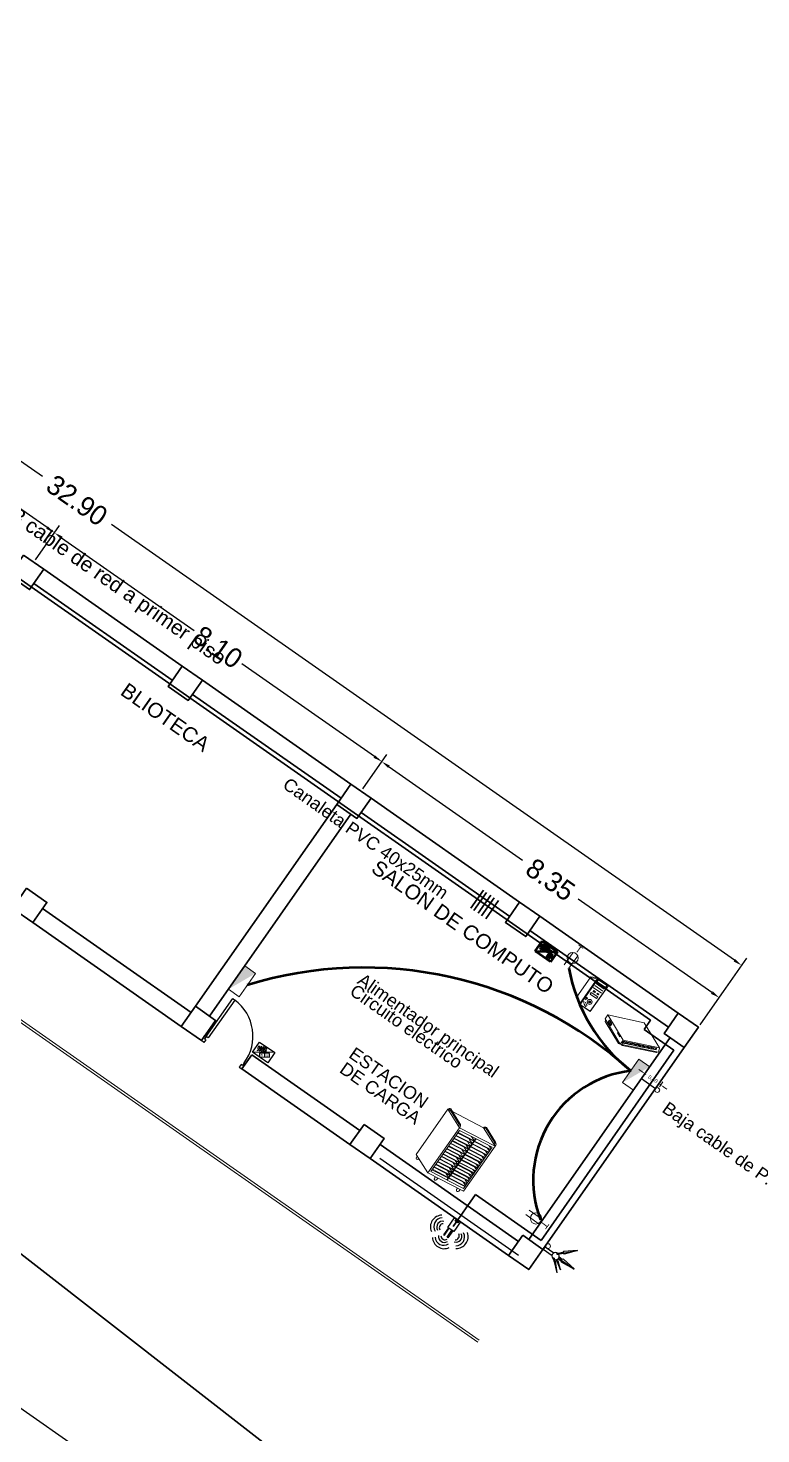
# Model space of a CAD drawing. Header units: metres. Extents: x 643921 to 644430, y 8487964 to 8488110.
# Drawn here: x 644232.13 to 644246.99, y 8488081.47 to 8488109.99 of the extents above; entities that cross this region are included whole.
import ezdxf
from ezdxf.enums import TextEntityAlignment as Align

# ---------------------------------------------------------------- set-up
doc = ezdxf.new("R2010")
doc.units = ezdxf.units.M
doc.header["$MEASUREMENT"] = 0
for name, color, linetype in [('ACHURADOS', 8, 'Continuous'), ('DETALLE', 3, 'Continuous'), ('LETRAS', 1, 'Continuous'), ('Planta', 251, 'Continuous'), ('sensor movimiento', 6, 'Continuous'), ('VANOS', 2, 'Continuous')]:
    doc.layers.add(name, color=color, linetype=linetype)
for name, color, linetype, lineweight in [('Anotaciones - Textos_Pluma_Nº__86', 7, 'Continuous', 20), ('CABLE UTP CAT 6', 140, 'COMPU_LINE', 35), ('central de alarma', 4, 'Continuous', 53), ('CIRCUITO DE ALIMENTACION', 30, 'Continuous', 50), ('CIRCUITO ELECTRICO DE SERVIDOR AP', 1, 'Continuous', 50), ('CIRCUITO ELECTRICO EST DE CARGA', 6, 'Continuous', 50), ('CIRCUITO ELECTRICOS', 7, 'Continuous', 15), ('COLUMNAS', 252, 'Continuous', 30), ('ESTACION DE CARGA', 66, 'Continuous', 9), ('MUEBLES - PETER', 252, 'Continuous', 5), ('MUROS', 252, 'Continuous', 15), ('PUERTAS', 252, 'Continuous', 5), ('PUESTA A TIERRA', 3, 'Continuous', 25), ('SERVIDOR', 5, 'Continuous', 13), ('switchs', 44, 'Continuous', 13), ('TEXTOS-SUBTITULO', 26, 'Continuous', 30), ('tomacorriente', 1, 'Continuous', 20)]:
    doc.layers.add(name, color=color, linetype=linetype, lineweight=lineweight)
doc.styles.add('COTAS', font='arial.ttf', dxfattribs={"height": 0.075})
doc.styles.add('style1', font='arial.ttf')
doc.styles.add('style4', font='arial.ttf')
doc.linetypes.add('COMPU_LINE', pattern='A,0.5,-0.1,["R",Standard,S=0.1,R=0,X=-0.05,Y=-0.05],-0.1', length=0.7)
doc.dimstyles.new('julio_75', dxfattribs={"dimscale": 0.75, "dimtxt": 0.075, "dimasz": 0.1, "dimexe": 0.1, "dimexo": 0.1, "dimgap": 0.1, "dimtad": 0, "dimtih": 1, "dimtoh": 1, "dimzin": 1, "dimtxsty": 'COTAS', "dimcen": 0.1, "dimclrd": 256, "dimclre": 256, "dimclrt": 256, "dimaunit": 1, "dimadec": 3, "dimazin": 0, "dimtfac": 1, "dimtix": 1, "dimtmove": 0, "dimatfit": 3, "dimfxl": 0.1, "dimfxlon": 1, "dimlwd": -1, "dimlwe": -1, "dimarcsym": 0})
doc.dimstyles.new('UTILIZAR', dxfattribs={"dimtxt": 0.18, "dimasz": 0.18, "dimexe": 0.18, "dimexo": 0.0625, "dimgap": 0.09, "dimtad": 0, "dimtih": 1, "dimtoh": 1, "dimdec": 4, "dimzin": 0, "dimdsep": 46, "dimtxsty": 'Standard', "dimcen": 0.09, "dimadec": 0, "dimazin": 0, "dimtfac": 1, "dimtdec": 4, "dimtofl": 0, "dimtmove": 0, "dimatfit": 3, "dimfxl": 1, "dimtolj": 1, "dimtzin": 0, "dimarcsym": 0})

# ---------------------------------------------------------------- blocks, each defined once
blk = doc.blocks.new('PUERTA8')
at = {"layer": 'VANOS', "ltscale": 0.5}
for points in [[(0.025, 0.05), (0.025, 0.8), (0.065, 0.8), (0.065, 0.05)], [(0, -0.05), (0, 0.05), (0.025, 0.05), (0.025, 0), (0.05, 0), (0.05, -0.05)], [(0.8, -0.05), (0.8, 0.05), (0.775, 0.05), (0.775, 0), (0.75, 0), (0.75, -0.05)]]:
    blk.add_lwpolyline(points, close=True, dxfattribs=at)
at = {"layer": 'VANOS', "color": 8, "ltscale": 0.5}
blk.add_arc((0.045, 0.07), 0.73, 358.4306, 88.4306, dxfattribs=at)
blk = doc.blocks.new('P-1')
at = {"layer": 'ACHURADOS'}
blk.add_blockref('PUERTA8', (0, 0.05), dxfattribs=at)
blk = doc.blocks.new('TOMACORRIENTE DOBLE')
at = {"layer": 'tomacorriente'}
for p, q in [((697806.69, 8439550.781), (697806.391, 8439550.86)), ((697806.719, 8439550.89), (697806.419, 8439550.969))]:
    blk.add_line(p, q, dxfattribs=at)
blk.add_circle((697806.61, 8439550.86), 0.113, dxfattribs=at)
blk = doc.blocks.new('SERVIDOR')
at = {"layer": 'SERVIDOR', "color": 152}
for p, q in [((714286.289, 8427256.279), (714286.139, 8427256.202)), ((714286.289, 8427256.25), (714286.139, 8427256.177)), ((714286.139, 8427256.202), (714286.139, 8427255.588)), ((714286.333, 8427256.141), (714286.574, 8427256.141)), ((714286.574, 8427256.084), (714286.333, 8427256.084)), ((714286.333, 8427256.021), (714286.574, 8427256.021)), ((714286.289, 8427255.527), (714286.139, 8427255.608)), ((714286.289, 8427255.508), (714286.139, 8427255.588))]:
    blk.add_line(p, q, dxfattribs=at)
for points in [[(714286.289, 8427256.279), (714286.606, 8427256.279), (714286.606, 8427255.508), (714286.289, 8427255.508)], [(714286.599, 8427256.262), (714286.312, 8427256.262), (714286.312, 8427255.511), (714286.599, 8427255.511)], [(714286.333, 8427256.247), (714286.574, 8427256.247), (714286.574, 8427256.187), (714286.333, 8427256.187)], [(714286.387, 8427255.968), (714286.436, 8427255.968), (714286.436, 8427255.946), (714286.387, 8427255.946)], [(714286.387, 8427255.961), (714286.436, 8427255.961), (714286.436, 8427255.946), (714286.387, 8427255.946)], [(714286.488, 8427255.968), (714286.537, 8427255.968), (714286.537, 8427255.946), (714286.488, 8427255.946)], [(714286.488, 8427255.961), (714286.537, 8427255.961), (714286.537, 8427255.946), (714286.488, 8427255.946)], [(714286.551, 8427256.183), (714286.574, 8427256.183), (714286.574, 8427256.173), (714286.551, 8427256.173)], [(714286.344, 8427255.695), (714286.358, 8427255.695), (714286.358, 8427255.681), (714286.344, 8427255.681)], [(714286.362, 8427255.901), (714286.551, 8427255.901), (714286.551, 8427255.852), (714286.362, 8427255.852)], [(714286.46, 8427255.705), (714286.464, 8427255.705), (714286.464, 8427255.689), (714286.46, 8427255.689)]]:
    blk.add_lwpolyline(points, close=True, dxfattribs=at)
for centre, radius in [((714286.339, 8427256.164), 0.00589), ((714286.353, 8427256.164), 0.00589), ((714286.368, 8427256.164), 0.00589), ((714286.35, 8427255.723), 0.0169), ((714286.462, 8427255.689), 0.0603), ((714286.462, 8427255.689), 0.0275)]:
    blk.add_circle(centre, radius, dxfattribs=at)
for centre, radius, start, end in [((714286.462, 8427255.689), 0.142, 207.063, 269.7869), ((714286.463, 8427255.689), 0.1, 217.3226, 269.0957), ((714286.462, 8427255.689), 0.0101, 126.6773, 53.3227)]:
    blk.add_arc(centre, radius, start, end, dxfattribs=at)
blk = doc.blocks.new('ESTACION DE CARGA')
at = {"layer": 'ESTACION DE CARGA', "color": 43}
for p, q in [((714284.756, 8427256.356), (714284.756, 8427255.528)), ((714285.081, 8427256.157), (714285.348, 8427256.193)), ((714285.081, 8427256.148), (714285.348, 8427256.184)), ((714285.348, 8427256.145), (714285.275, 8427256.174)), ((714285.348, 8427256.196), (714285.281, 8427256.223)), ((714285.348, 8427256.232), (714285.348, 8427256.193)), ((714285.348, 8427256.184), (714285.348, 8427256.142)), ((714285.357, 8427256.234), (714285.357, 8427256.195)), ((714285.357, 8427256.195), (714285.628, 8427256.232)), ((714285.357, 8427256.186), (714285.628, 8427256.223)), ((714285.357, 8427256.186), (714285.357, 8427256.143)), ((714285.357, 8427256.143), (714285.628, 8427256.181)), ((714285.357, 8427256.137), (714285.628, 8427256.175)), ((714285.628, 8427256.146), (714285.574, 8427256.167)), ((714285.628, 8427256.244), (714285.578, 8427256.264)), ((714285.628, 8427256.196), (714285.579, 8427256.216)), ((714285.081, 8427256.105), (714285.348, 8427256.142)), ((714285.081, 8427256.099), (714285.348, 8427256.136)), ((714285.081, 8427256.057), (714285.348, 8427256.094)), ((714285.081, 8427256.048), (714285.348, 8427256.085)), ((714285.081, 8427256.009), (714285.348, 8427256.046)), ((714285.081, 8427256), (714285.348, 8427256.037)), ((714285.081, 8427255.961), (714285.348, 8427255.998)), ((714285.081, 8427255.955), (714285.348, 8427255.992)), ((714285.348, 8427256.096), (714285.275, 8427256.126)), ((714285.348, 8427255.952), (714285.275, 8427255.982)), ((714285.348, 8427256.048), (714285.281, 8427256.076)), ((714285.348, 8427256), (714285.281, 8427256.028)), ((714285.348, 8427256.136), (714285.348, 8427256.094)), ((714285.348, 8427256.085), (714285.348, 8427256.046)), ((714285.348, 8427256.037), (714285.348, 8427255.998)), ((714285.348, 8427255.992), (714285.348, 8427255.95)), ((714285.357, 8427256.137), (714285.357, 8427256.095)), ((714285.357, 8427256.095), (714285.628, 8427256.133)), ((714285.357, 8427256.086), (714285.628, 8427256.123)), ((714285.357, 8427256.086), (714285.357, 8427256.047)), ((714285.357, 8427256.047), (714285.628, 8427256.084)), ((714285.357, 8427256.038), (714285.628, 8427256.075)), ((714285.357, 8427256.038), (714285.357, 8427255.999)), ((714285.357, 8427255.999), (714285.628, 8427256.036)), ((714285.357, 8427255.993), (714285.628, 8427256.03)), ((714285.357, 8427255.993), (714285.357, 8427255.951)), ((714285.357, 8427255.951), (714285.628, 8427255.988)), ((714285.357, 8427255.942), (714285.628, 8427255.979)), ((714285.628, 8427256.002), (714285.575, 8427256.023)), ((714285.628, 8427256.048), (714285.578, 8427256.069)), ((714285.628, 8427255.953), (714285.58, 8427255.973)), ((714285.628, 8427256.098), (714285.582, 8427256.117)), ((714285.081, 8427255.913), (714285.348, 8427255.95)), ((714285.081, 8427255.904), (714285.348, 8427255.941)), ((714285.081, 8427255.862), (714285.348, 8427255.899)), ((714285.081, 8427255.856), (714285.348, 8427255.893)), ((714285.081, 8427255.818), (714285.348, 8427255.855)), ((714285.081, 8427255.808), (714285.348, 8427255.845)), ((714285.081, 8427255.766), (714285.348, 8427255.803)), ((714285.081, 8427255.76), (714285.348, 8427255.797)), ((714285.081, 8427255.724), (714285.348, 8427255.76)), ((714285.081, 8427255.715), (714285.348, 8427255.751)), ((714285.348, 8427255.901), (714285.275, 8427255.931)), ((714285.348, 8427255.806), (714285.277, 8427255.835)), ((714285.348, 8427255.857), (714285.283, 8427255.884)), ((714285.348, 8427255.763), (714285.286, 8427255.788)), ((714285.348, 8427255.941), (714285.348, 8427255.899)), ((714285.348, 8427255.893), (714285.348, 8427255.855)), ((714285.348, 8427255.845), (714285.348, 8427255.803)), ((714285.348, 8427255.797), (714285.348, 8427255.76)), ((714285.348, 8427255.751), (714285.348, 8427255.712)), ((714285.357, 8427255.942), (714285.357, 8427255.9)), ((714285.357, 8427255.9), (714285.628, 8427255.937)), ((714285.357, 8427255.894), (714285.628, 8427255.931)), ((714285.357, 8427255.894), (714285.357, 8427255.856)), ((714285.357, 8427255.856), (714285.628, 8427255.894)), ((714285.357, 8427255.846), (714285.628, 8427255.883)), ((714285.357, 8427255.846), (714285.357, 8427255.804)), ((714285.357, 8427255.804), (714285.628, 8427255.841)), ((714285.357, 8427255.798), (714285.628, 8427255.835)), ((714285.357, 8427255.762), (714285.628, 8427255.799)), ((714285.357, 8427255.798), (714285.357, 8427255.762)), ((714285.357, 8427255.753), (714285.628, 8427255.79)), ((714285.357, 8427255.753), (714285.357, 8427255.714)), ((714285.357, 8427255.714), (714285.628, 8427255.751)), ((714285.357, 8427255.708), (714285.628, 8427255.745)), ((714285.628, 8427255.855), (714285.577, 8427255.876)), ((714285.628, 8427255.904), (714285.578, 8427255.924)), ((714285.628, 8427255.763), (714285.578, 8427255.783)), ((714285.628, 8427255.811), (714285.584, 8427255.829)), ((714285.081, 8427255.676), (714285.348, 8427255.712)), ((714285.081, 8427255.67), (714285.348, 8427255.706)), ((714285.081, 8427255.628), (714285.348, 8427255.664)), ((714285.081, 8427255.619), (714285.348, 8427255.655)), ((714285.081, 8427255.579), (714285.348, 8427255.616)), ((714285.081, 8427255.57), (714285.348, 8427255.607)), ((714285.081, 8427255.531), (714285.348, 8427255.568)), ((714285.081, 8427255.522), (714285.348, 8427255.559)), ((714285.348, 8427255.667), (714285.275, 8427255.696)), ((714285.348, 8427255.57), (714285.28, 8427255.598)), ((714285.348, 8427255.715), (714285.281, 8427255.742)), ((714285.348, 8427255.619), (714285.281, 8427255.646)), ((714285.348, 8427255.522), (714285.281, 8427255.55)), ((714285.348, 8427255.706), (714285.348, 8427255.664)), ((714285.348, 8427255.655), (714285.348, 8427255.616)), ((714285.348, 8427255.607), (714285.348, 8427255.568)), ((714285.348, 8427255.559), (714285.348, 8427255.52)), ((714285.357, 8427255.708), (714285.357, 8427255.666)), ((714285.357, 8427255.666), (714285.628, 8427255.703)), ((714285.357, 8427255.657), (714285.628, 8427255.694)), ((714285.357, 8427255.657), (714285.357, 8427255.617)), ((714285.357, 8427255.617), (714285.628, 8427255.655)), ((714285.357, 8427255.608), (714285.628, 8427255.646)), ((714285.357, 8427255.608), (714285.357, 8427255.569)), ((714285.357, 8427255.569), (714285.628, 8427255.607)), ((714285.357, 8427255.56), (714285.628, 8427255.598)), ((714285.357, 8427255.56), (714285.357, 8427255.521)), ((714285.357, 8427255.521), (714285.628, 8427255.558)), ((714285.357, 8427255.512), (714285.628, 8427255.549)), ((714285.628, 8427255.716), (714285.574, 8427255.737)), ((714285.628, 8427255.617), (714285.576, 8427255.638)), ((714285.628, 8427255.57), (714285.578, 8427255.591)), ((714285.628, 8427255.668), (714285.58, 8427255.687)), ((714285.081, 8427255.483), (714285.348, 8427255.52)), ((714285.081, 8427255.474), (714285.348, 8427255.511)), ((714285.348, 8427255.511), (714285.348, 8427255.478)), ((714285.357, 8427255.512), (714285.357, 8427255.479))]:
    blk.add_line(p, q, dxfattribs=at)
for points in [[(714284.756, 8427256.356, -0.476248), (714284.789, 8427256.385), (714285.027, 8427256.283, -0.337771), (714285.057, 8427256.229, 0.050508)], [(714285.354, 8427256.436, -0.459964), (714285.387, 8427256.463), (714285.625, 8427256.361, -0.327318), (714285.655, 8427256.31, 0.050508)], [(714285.369, 8427256.43, -0.469854), (714285.384, 8427256.448), (714285.622, 8427256.346, -0.211215), (714285.635, 8427256.318, 0.050508)], [(714284.77, 8427256.35, -0.451012), (714284.786, 8427256.37), (714285.024, 8427256.268, -0.231761), (714285.037, 8427256.237, 0.050508)], [(714284.78, 8427255.518), (714284.78, 8427255.494, 0.385871), (714284.801, 8427255.471, 0.392123), (714284.822, 8427255.494), (714284.822, 8427255.501)], [(714285.183, 8427255.418), (714285.183, 8427255.394, 0.385871), (714285.204, 8427255.372, 0.392123), (714285.224, 8427255.394), (714285.224, 8427255.424)], [(714285.553, 8427255.469), (714285.553, 8427255.445, 0.385871), (714285.574, 8427255.423, 0.392123), (714285.595, 8427255.445), (714285.595, 8427255.475)]]:
    blk.add_lwpolyline(points, format="xyb", dxfattribs=at)
for points in [[(714284.832, 8427256.367), (714285.354, 8427256.436), (714285.655, 8427256.31)], [(714285.655, 8427256.308), (714285.057, 8427256.229), (714284.756, 8427256.356)], [(714285.057, 8427256.229), (714285.057, 8427255.401), (714284.756, 8427255.528)], [(714284.771, 8427256.358), (714284.803, 8427256.363)], [(714285.655, 8427256.31), (714285.655, 8427255.483), (714285.057, 8427255.401)], [(714285.081, 8427256.196), (714285.348, 8427256.232)], [(714285.348, 8427255.478), (714285.081, 8427255.441), (714285.081, 8427256.196)], [(714285.357, 8427256.234), (714285.628, 8427256.271), (714285.628, 8427255.516), (714285.357, 8427255.479)]]:
    blk.add_lwpolyline(points, dxfattribs=at)
blk = doc.blocks.new('SWICH')
at = {"layer": 'switchs', "color": 5}
for p, q in [((714286.003, 8427255.202), (714286.373, 8427255.359)), ((714286.373, 8427255.359), (714286.664, 8427255.232)), ((714286.664, 8427255.232), (714286.294, 8427255.073)), ((714286.606, 8427255.196), (714286.641, 8427255.211)), ((714286.635, 8427255.206), (714286.637, 8427255.207)), ((714286.635, 8427255.205), (714286.638, 8427255.206)), ((714286.635, 8427255.206), (714286.635, 8427255.205)), ((714286.637, 8427255.207), (714286.638, 8427255.206)), ((714286.638, 8427255.208), (714286.64, 8427255.209)), ((714286.638, 8427255.208), (714286.638, 8427255.206)), ((714286.638, 8427255.206), (714286.641, 8427255.207)), ((714286.64, 8427255.209), (714286.641, 8427255.207)), ((714286.641, 8427255.211), (714286.649, 8427255.192)), ((714286.664, 8427255.232), (714286.672, 8427255.214)), ((714286.677, 8427255.203), (714286.668, 8427255.223)), ((714286.672, 8427255.214), (714286.683, 8427255.188)), ((714286.294, 8427255.073), (714286.003, 8427255.202)), ((714286.003, 8427255.202), (714286.003, 8427255.15)), ((714286.294, 8427255.02), (714286.003, 8427255.15)), ((714286.273, 8427255.016), (714286.02, 8427255.129)), ((714286.094, 8427255.147), (714286.048, 8427255.167)), ((714286.048, 8427255.167), (714286.048, 8427255.145)), ((714286.094, 8427255.124), (714286.048, 8427255.145)), ((714286.087, 8427255.146), (714286.056, 8427255.16)), ((714286.056, 8427255.16), (714286.056, 8427255.145)), ((714286.087, 8427255.131), (714286.056, 8427255.145)), ((714286.087, 8427255.146), (714286.087, 8427255.131)), ((714286.094, 8427255.147), (714286.094, 8427255.124)), ((714286.243, 8427255.089), (714286.198, 8427255.109)), ((714286.198, 8427255.109), (714286.198, 8427255.103)), ((714286.243, 8427255.082), (714286.198, 8427255.103)), ((714286.243, 8427255.089), (714286.243, 8427255.082)), ((714286.683, 8427255.188), (714286.294, 8427255.02)), ((714286.294, 8427255.02), (714286.294, 8427255.073)), ((714286.294, 8427255.073), (714286.302, 8427255.054)), ((714286.301, 8427255.064), (714286.336, 8427255.079)), ((714286.301, 8427255.064), (714286.31, 8427255.045)), ((714286.302, 8427255.054), (714286.314, 8427255.028)), ((714286.31, 8427255.061), (714286.314, 8427255.062)), ((714286.31, 8427255.061), (714286.31, 8427255.061)), ((714286.31, 8427255.061), (714286.314, 8427255.05)), ((714286.31, 8427255.045), (714286.345, 8427255.06)), ((714286.313, 8427255.066), (714286.326, 8427255.072)), ((714286.313, 8427255.066), (714286.314, 8427255.062)), ((714286.314, 8427255.05), (714286.336, 8427255.059)), ((714286.669, 8427255.171), (714286.319, 8427255.02)), ((714286.326, 8427255.072), (714286.327, 8427255.068)), ((714286.327, 8427255.068), (714286.332, 8427255.07)), ((714286.33, 8427255.074), (714286.333, 8427255.075)), ((714286.33, 8427255.074), (714286.331, 8427255.073)), ((714286.331, 8427255.073), (714286.333, 8427255.074)), ((714286.332, 8427255.07), (714286.336, 8427255.059)), ((714286.333, 8427255.076), (714286.336, 8427255.077)), ((714286.333, 8427255.076), (714286.334, 8427255.074)), ((714286.333, 8427255.075), (714286.333, 8427255.074)), ((714286.334, 8427255.074), (714286.336, 8427255.076)), ((714286.336, 8427255.079), (714286.345, 8427255.06)), ((714286.336, 8427255.077), (714286.336, 8427255.076)), ((714286.345, 8427255.083), (714286.38, 8427255.098)), ((714286.345, 8427255.083), (714286.353, 8427255.064)), ((714286.353, 8427255.079), (714286.358, 8427255.081)), ((714286.353, 8427255.064), (714286.388, 8427255.079)), ((714286.353, 8427255.079), (714286.353, 8427255.079)), ((714286.353, 8427255.079), (714286.358, 8427255.069)), ((714286.356, 8427255.085), (714286.369, 8427255.09)), ((714286.356, 8427255.085), (714286.358, 8427255.081)), ((714286.358, 8427255.069), (714286.38, 8427255.078)), ((714286.369, 8427255.09), (714286.371, 8427255.087)), ((714286.371, 8427255.087), (714286.375, 8427255.089)), ((714286.374, 8427255.093), (714286.376, 8427255.094)), ((714286.374, 8427255.092), (714286.377, 8427255.093)), ((714286.374, 8427255.093), (714286.374, 8427255.092)), ((714286.375, 8427255.089), (714286.38, 8427255.078)), ((714286.376, 8427255.094), (714286.377, 8427255.093)), ((714286.377, 8427255.095), (714286.379, 8427255.096)), ((714286.377, 8427255.095), (714286.377, 8427255.093)), ((714286.377, 8427255.093), (714286.38, 8427255.094)), ((714286.379, 8427255.096), (714286.38, 8427255.094)), ((714286.38, 8427255.098), (714286.388, 8427255.079)), ((714286.388, 8427255.102), (714286.423, 8427255.117)), ((714286.388, 8427255.102), (714286.397, 8427255.083)), ((714286.397, 8427255.098), (714286.401, 8427255.1)), ((714286.397, 8427255.083), (714286.432, 8427255.098)), ((714286.397, 8427255.098), (714286.397, 8427255.098)), ((714286.397, 8427255.098), (714286.401, 8427255.088)), ((714286.4, 8427255.104), (714286.413, 8427255.109)), ((714286.4, 8427255.104), (714286.401, 8427255.1)), ((714286.401, 8427255.088), (714286.423, 8427255.097)), ((714286.413, 8427255.109), (714286.414, 8427255.106)), ((714286.414, 8427255.106), (714286.419, 8427255.108)), ((714286.417, 8427255.112), (714286.42, 8427255.113)), ((714286.417, 8427255.112), (714286.418, 8427255.111)), ((714286.418, 8427255.111), (714286.42, 8427255.112)), ((714286.419, 8427255.108), (714286.423, 8427255.097)), ((714286.42, 8427255.113), (714286.423, 8427255.114)), ((714286.42, 8427255.113), (714286.42, 8427255.112)), ((714286.42, 8427255.113), (714286.421, 8427255.112)), ((714286.421, 8427255.112), (714286.423, 8427255.113)), ((714286.423, 8427255.117), (714286.432, 8427255.098)), ((714286.423, 8427255.114), (714286.423, 8427255.113)), ((714286.432, 8427255.121), (714286.467, 8427255.136)), ((714286.432, 8427255.121), (714286.44, 8427255.102)), ((714286.44, 8427255.117), (714286.445, 8427255.119)), ((714286.44, 8427255.102), (714286.475, 8427255.117)), ((714286.44, 8427255.117), (714286.445, 8427255.107)), ((714286.443, 8427255.122), (714286.456, 8427255.128)), ((714286.443, 8427255.122), (714286.445, 8427255.119)), ((714286.445, 8427255.107), (714286.467, 8427255.116)), ((714286.456, 8427255.128), (714286.458, 8427255.125)), ((714286.458, 8427255.125), (714286.462, 8427255.126)), ((714286.461, 8427255.131), (714286.463, 8427255.132)), ((714286.461, 8427255.13), (714286.464, 8427255.131)), ((714286.461, 8427255.131), (714286.461, 8427255.13)), ((714286.462, 8427255.126), (714286.467, 8427255.116)), ((714286.463, 8427255.132), (714286.464, 8427255.131)), ((714286.464, 8427255.132), (714286.466, 8427255.133)), ((714286.464, 8427255.131), (714286.467, 8427255.132)), ((714286.464, 8427255.132), (714286.464, 8427255.131)), ((714286.466, 8427255.133), (714286.467, 8427255.132)), ((714286.467, 8427255.136), (714286.475, 8427255.117)), ((714286.475, 8427255.139), (714286.51, 8427255.155)), ((714286.475, 8427255.139), (714286.484, 8427255.12)), ((714286.484, 8427255.136), (714286.488, 8427255.138)), ((714286.484, 8427255.12), (714286.519, 8427255.136)), ((714286.484, 8427255.136), (714286.484, 8427255.136)), ((714286.484, 8427255.136), (714286.488, 8427255.125)), ((714286.487, 8427255.141), (714286.5, 8427255.147)), ((714286.487, 8427255.141), (714286.488, 8427255.138)), ((714286.488, 8427255.125), (714286.51, 8427255.135)), ((714286.5, 8427255.147), (714286.501, 8427255.143)), ((714286.501, 8427255.143), (714286.506, 8427255.145)), ((714286.504, 8427255.15), (714286.507, 8427255.151)), ((714286.504, 8427255.15), (714286.505, 8427255.148)), ((714286.505, 8427255.148), (714286.507, 8427255.149)), ((714286.506, 8427255.145), (714286.51, 8427255.135)), ((714286.507, 8427255.151), (714286.51, 8427255.152)), ((714286.507, 8427255.151), (714286.507, 8427255.149)), ((714286.507, 8427255.151), (714286.508, 8427255.15)), ((714286.508, 8427255.15), (714286.51, 8427255.151)), ((714286.51, 8427255.155), (714286.519, 8427255.136)), ((714286.51, 8427255.152), (714286.51, 8427255.151)), ((714286.519, 8427255.158), (714286.554, 8427255.173)), ((714286.519, 8427255.158), (714286.527, 8427255.139)), ((714286.527, 8427255.155), (714286.532, 8427255.157)), ((714286.527, 8427255.155), (714286.527, 8427255.155)), ((714286.527, 8427255.155), (714286.532, 8427255.144)), ((714286.527, 8427255.139), (714286.562, 8427255.154)), ((714286.53, 8427255.16), (714286.543, 8427255.166)), ((714286.53, 8427255.16), (714286.532, 8427255.157)), ((714286.532, 8427255.144), (714286.554, 8427255.154)), ((714286.543, 8427255.166), (714286.545, 8427255.162)), ((714286.545, 8427255.162), (714286.549, 8427255.164)), ((714286.548, 8427255.168), (714286.55, 8427255.17)), ((714286.548, 8427255.167), (714286.551, 8427255.168)), ((714286.548, 8427255.168), (714286.548, 8427255.167)), ((714286.549, 8427255.164), (714286.554, 8427255.154)), ((714286.55, 8427255.17), (714286.551, 8427255.168)), ((714286.551, 8427255.17), (714286.553, 8427255.171)), ((714286.551, 8427255.169), (714286.554, 8427255.17)), ((714286.551, 8427255.17), (714286.551, 8427255.169)), ((714286.553, 8427255.171), (714286.554, 8427255.17)), ((714286.554, 8427255.173), (714286.562, 8427255.154)), ((714286.562, 8427255.177), (714286.597, 8427255.192)), ((714286.562, 8427255.177), (714286.571, 8427255.158)), ((714286.571, 8427255.173), (714286.575, 8427255.175)), ((714286.571, 8427255.158), (714286.606, 8427255.173)), ((714286.571, 8427255.173), (714286.571, 8427255.173)), ((714286.571, 8427255.173), (714286.576, 8427255.163)), ((714286.574, 8427255.179), (714286.587, 8427255.185)), ((714286.574, 8427255.179), (714286.575, 8427255.175)), ((714286.576, 8427255.163), (714286.597, 8427255.172)), ((714286.587, 8427255.185), (714286.588, 8427255.181)), ((714286.588, 8427255.181), (714286.593, 8427255.183)), ((714286.591, 8427255.187), (714286.594, 8427255.188)), ((714286.591, 8427255.187), (714286.592, 8427255.186)), ((714286.592, 8427255.186), (714286.594, 8427255.187)), ((714286.593, 8427255.183), (714286.597, 8427255.172)), ((714286.594, 8427255.189), (714286.597, 8427255.19)), ((714286.594, 8427255.189), (714286.595, 8427255.187)), ((714286.594, 8427255.188), (714286.594, 8427255.187)), ((714286.595, 8427255.187), (714286.597, 8427255.188)), ((714286.597, 8427255.192), (714286.606, 8427255.173)), ((714286.597, 8427255.19), (714286.597, 8427255.188)), ((714286.606, 8427255.196), (714286.614, 8427255.177)), ((714286.614, 8427255.192), (714286.619, 8427255.194)), ((714286.614, 8427255.177), (714286.649, 8427255.192)), ((714286.614, 8427255.192), (714286.614, 8427255.192)), ((714286.614, 8427255.192), (714286.619, 8427255.182)), ((714286.617, 8427255.198), (714286.63, 8427255.203)), ((714286.617, 8427255.198), (714286.619, 8427255.194)), ((714286.619, 8427255.182), (714286.641, 8427255.191)), ((714286.63, 8427255.203), (714286.632, 8427255.2)), ((714286.632, 8427255.2), (714286.636, 8427255.202)), ((714286.636, 8427255.202), (714286.641, 8427255.191)), ((714286.669, 8427255.171), (714286.669, 8427255.182)), ((714286.273, 8427255.016), (714286.273, 8427255.029)), ((714286.288, 8427255.023), (714286.273, 8427255.016)), ((714286.319, 8427255.02), (714286.307, 8427255.025)), ((714286.319, 8427255.02), (714286.319, 8427255.03))]:
    blk.add_line(p, q, dxfattribs=at)
blk.add_arc((714285.975, 8427255.108), 0.0501, 24.5572, 55.969, dxfattribs=at)
blk = doc.blocks.new('*D73')
at = {"layer": 'Anotaciones - Textos_Pluma_Nº__86', "color": 0, "lineweight": -2, "transparency": 16777216}
for p, q in [((644225.642, 8488103.848), (644226.13, 8488104.544)), ((644226.174, 8488104.294), (644228.861, 8488102.413)), ((644232.515, 8488099.856), (644229.828, 8488101.736)), ((644232.279, 8488099.203), (644232.766, 8488099.9))]:
    blk.add_line(p, q, dxfattribs=at)
at = {"layer": 'Anotaciones - Textos_Pluma_Nº__86', "color": 0, "transparency": 16777216}
for points in [[(644226.191, 8488104.318), (644226.157, 8488104.269), (644226.027, 8488104.397)], [(644232.533, 8488099.88), (644232.498, 8488099.831), (644232.663, 8488099.752)]]:
    blk.add_solid(points, dxfattribs=at)
at = {"layer": 'Defpoints', "color": 0, "transparency": 16777216}
for p in [(644226.027, 8488104.397), (644225.607, 8488103.797), (644232.243, 8488099.152)]:
    blk.add_point(p, dxfattribs=at)
at = {"layer": 'Anotaciones - Textos_Pluma_Nº__86', "color": 0, "transparency": 16777216, "insert": (644229.345, 8488102.075), "char_height": 0.4, "attachment_point": 5, "rotation": 325.0132}
blk.add_mtext('\\A1;8.10', dxfattribs=at)
blk = doc.blocks.new('*D74')
at = {"layer": 'Anotaciones - Textos_Pluma_Nº__86', "color": 0, "lineweight": -2, "transparency": 16777216}
for p, q in [((644232.279, 8488099.203), (644232.766, 8488099.9)), ((644232.81, 8488099.649), (644235.498, 8488097.768)), ((644239.152, 8488095.211), (644236.464, 8488097.092)), ((644238.915, 8488094.559), (644239.402, 8488095.255))]:
    blk.add_line(p, q, dxfattribs=at)
at = {"layer": 'Anotaciones - Textos_Pluma_Nº__86', "color": 0, "transparency": 16777216}
for points in [[(644232.828, 8488099.674), (644232.793, 8488099.625), (644232.663, 8488099.752)], [(644239.169, 8488095.236), (644239.134, 8488095.187), (644239.299, 8488095.108)]]:
    blk.add_solid(points, dxfattribs=at)
at = {"layer": 'Defpoints', "color": 0, "transparency": 16777216}
for p in [(644232.663, 8488099.752), (644232.243, 8488099.152), (644238.879, 8488094.508)]:
    blk.add_point(p, dxfattribs=at)
at = {"layer": 'Anotaciones - Textos_Pluma_Nº__86', "color": 0, "transparency": 16777216, "insert": (644235.981, 8488097.43), "char_height": 0.4, "attachment_point": 5, "rotation": 325.0132}
blk.add_mtext('\\A1;8.10', dxfattribs=at)
blk = doc.blocks.new('*D75')
at = {"layer": 'Anotaciones - Textos_Pluma_Nº__86', "color": 0, "lineweight": -2, "transparency": 16777216}
for p, q in [((644238.915, 8488094.559), (644239.402, 8488095.255)), ((644239.447, 8488095.005), (644242.154, 8488093.11)), ((644245.993, 8488090.423), (644243.285, 8488092.318)), ((644245.756, 8488089.771), (644246.243, 8488090.468))]:
    blk.add_line(p, q, dxfattribs=at)
at = {"layer": 'Anotaciones - Textos_Pluma_Nº__86', "color": 0, "transparency": 16777216}
for points in [[(644239.464, 8488095.029), (644239.429, 8488094.98), (644239.299, 8488095.108)], [(644246.01, 8488090.448), (644245.975, 8488090.399), (644246.14, 8488090.32)]]:
    blk.add_solid(points, dxfattribs=at)
at = {"layer": 'Defpoints', "color": 0, "transparency": 16777216}
for p in [(644239.299, 8488095.108), (644238.879, 8488094.508), (644245.72, 8488089.72)]:
    blk.add_point(p, dxfattribs=at)
at = {"layer": 'Anotaciones - Textos_Pluma_Nº__86', "color": 0, "transparency": 16777216, "insert": (644242.72, 8488092.714), "char_height": 0.4, "attachment_point": 5, "rotation": 325.0132}
blk.add_mtext('\\A1;8.35', dxfattribs=at)
blk = doc.blocks.new('*D71')
at = {"layer": 'Anotaciones - Textos_Pluma_Nº__86', "color": 0, "lineweight": -2, "transparency": 16777216}
for p, q in [((644218.801, 8488108.636), (644219.747, 8488109.987)), ((644219.791, 8488109.736), (644232.419, 8488100.898)), ((644246.451, 8488091.078), (644233.823, 8488099.916)), ((644245.756, 8488089.771), (644246.702, 8488091.122))]:
    blk.add_line(p, q, dxfattribs=at)
at = {"layer": 'Anotaciones - Textos_Pluma_Nº__86', "color": 0, "transparency": 16777216}
for points in [[(644219.809, 8488109.761), (644219.774, 8488109.712), (644219.644, 8488109.839)], [(644246.468, 8488091.103), (644246.434, 8488091.054), (644246.598, 8488090.975)]]:
    blk.add_solid(points, dxfattribs=at)
at = {"layer": 'Defpoints', "color": 0, "transparency": 16777216}
for p in [(644219.644, 8488109.839), (644218.766, 8488108.584), (644245.72, 8488089.72)]:
    blk.add_point(p, dxfattribs=at)
at = {"layer": 'Anotaciones - Textos_Pluma_Nº__86', "color": 0, "transparency": 16777216, "insert": (644233.121, 8488100.407), "char_height": 0.4, "attachment_point": 5, "rotation": 325.0132}
blk.add_mtext('\\A1;32.90', dxfattribs=at)
blk = doc.blocks.new('*D68')
at = {"layer": 'Anotaciones - Textos_Pluma_Nº__86', "color": 0, "lineweight": -2, "transparency": 16777216}
for p, q in [((644229.887, 8488081.659), (644230.374, 8488082.356)), ((644230.419, 8488082.105), (644233.126, 8488080.21)), ((644236.965, 8488077.524), (644234.257, 8488079.419)), ((644236.728, 8488076.872), (644237.215, 8488077.568))]:
    blk.add_line(p, q, dxfattribs=at)
at = {"layer": 'Anotaciones - Textos_Pluma_Nº__86', "color": 0, "transparency": 16777216}
for points in [[(644230.436, 8488082.13), (644230.401, 8488082.08), (644230.271, 8488082.208)], [(644236.982, 8488077.548), (644236.947, 8488077.499), (644237.112, 8488077.42)]]:
    blk.add_solid(points, dxfattribs=at)
at = {"layer": 'Defpoints', "color": 0, "transparency": 16777216}
for p in [(644230.271, 8488082.208), (644229.851, 8488081.608), (644236.692, 8488076.82)]:
    blk.add_point(p, dxfattribs=at)
at = {"layer": 'Anotaciones - Textos_Pluma_Nº__86', "color": 0, "transparency": 16777216, "insert": (644233.692, 8488079.814), "char_height": 0.4, "attachment_point": 5, "rotation": 325.0132}
blk.add_mtext('\\A1;8.35', dxfattribs=at)
blk = doc.blocks.new('*D69')
at = {"layer": 'Anotaciones - Textos_Pluma_Nº__86', "color": 0, "lineweight": -2, "transparency": 16777216}
for p, q in [((644209.773, 8488095.736), (644210.719, 8488097.087)), ((644210.763, 8488096.837), (644223.391, 8488087.999)), ((644237.423, 8488078.179), (644224.795, 8488087.016)), ((644236.728, 8488076.872), (644237.674, 8488078.223))]:
    blk.add_line(p, q, dxfattribs=at)
at = {"layer": 'Anotaciones - Textos_Pluma_Nº__86', "color": 0, "transparency": 16777216}
for points in [[(644210.781, 8488096.861), (644210.746, 8488096.812), (644210.616, 8488096.94)], [(644237.44, 8488078.203), (644237.406, 8488078.154), (644237.57, 8488078.075)]]:
    blk.add_solid(points, dxfattribs=at)
at = {"layer": 'Defpoints', "color": 0, "transparency": 16777216}
for p in [(644210.616, 8488096.94), (644209.738, 8488095.685), (644236.692, 8488076.82)]:
    blk.add_point(p, dxfattribs=at)
at = {"layer": 'Anotaciones - Textos_Pluma_Nº__86', "color": 0, "transparency": 16777216, "insert": (644224.093, 8488087.508), "char_height": 0.4, "attachment_point": 5, "rotation": 325.0132}
blk.add_mtext('\\A1;32.90', dxfattribs=at)
blk = doc.blocks.new('*D119')
at = {"layer": 'Anotaciones - Textos_Pluma_Nº__86', "transparency": 16777216}
for p, q in [((644244.572, 8488088.821), (644244.511, 8488088.864)), ((644244.605, 8488088.737), (644244.677, 8488088.839)), ((644244.634, 8488088.778), (644244.655, 8488088.763)), ((644244.929, 8488088.509), (644245.001, 8488088.611)), ((644244.958, 8488088.55), (644244.938, 8488088.564)), ((644245.02, 8488088.507), (644245.081, 8488088.464))]:
    blk.add_line(p, q, dxfattribs=at)
for points in [[(644244.58, 8488088.831), (644244.565, 8488088.811), (644244.634, 8488088.778)], [(644245.027, 8488088.517), (644245.012, 8488088.497), (644244.958, 8488088.55)]]:
    blk.add_solid(points, dxfattribs=at)
at = {"layer": 'Defpoints', "color": 0, "transparency": 16777216}
for p in [(644244.562, 8488088.675), (644244.958, 8488088.55), (644244.886, 8488088.447)]:
    blk.add_point(p, dxfattribs=at)
at = {"layer": 'Anotaciones - Textos_Pluma_Nº__86', "transparency": 16777216, "insert": (644244.796, 8488088.664), "char_height": 0.075, "attachment_point": 5, "rotation": 330, "style": 'COTAS'}
blk.add_mtext('0,40', dxfattribs=at)

msp = doc.modelspace()

# ---------------------------------------------------------------- hatches: boundary and pattern name
at = {"layer": 'CIRCUITO ELECTRICOS', "true_color": 0xffffff}
h = msp.add_hatch(color=7, dxfattribs=at)
h.dxf.hatch_style = 1
h.paths.add_polyline_path([(644236.74, 8488090.812), (644236.522, 8488090.965), (644236.19, 8488090.491)])
at = {"layer": 'CIRCUITO ELECTRICOS'}
h = msp.add_hatch(color=10, dxfattribs=at)
h.dxf.hatch_style = 1
h.paths.add_polyline_path([(644244.732, 8488088.919), (644244.514, 8488089.072), (644244.182, 8488088.598)])
at = {"layer": 'PUESTA A TIERRA'}
h = msp.add_hatch(color=256, dxfattribs=at)
h.dxf.hatch_style = 1
h.paths.add_polyline_path([(644240.816, 8488085.827), (644240.866, 8488085.793), (644240.839, 8488085.753), (644240.789, 8488085.787)])
h.paths.add_polyline_path([(644240.84, 8488085.788), (644240.844, 8488085.794), (644240.841, 8488085.796), (644240.844, 8488085.801), (644240.832, 8488085.81), (644240.828, 8488085.804), (644240.825, 8488085.807), (644240.821, 8488085.801), (644240.812, 8488085.808), (644240.799, 8488085.789), (644240.837, 8488085.764), (644240.849, 8488085.782)], flags=16)
edge = h.paths.add_edge_path(flags=17)
edge.add_line((644240.793, 8488085.794), (644240.816, 8488085.827))

# ---------------------------------------------------------------- linework, layer by layer
at = {"color": 6}
msp.add_line((644236.924, 8488089.189), (644236.921, 8488089.116), dxfattribs=at)
at = {"layer": 'Anotaciones - Textos_Pluma_Nº__86'}
for centre in [(644244.886, 8488088.447), (644242.672, 8488085.282)]:
    msp.add_circle(centre, 0.0483, dxfattribs=at)
at = {"layer": 'CABLE UTP CAT 6'}
for p, q in [((644241.361, 8488092.501), (644241.104, 8488092.134)), ((644241.423, 8488092.454), (644241.166, 8488092.087)), ((644241.51, 8488092.403), (644241.253, 8488092.036)), ((644241.582, 8488092.347), (644241.325, 8488091.98)), ((644241.664, 8488092.29), (644241.407, 8488091.923)), ((644240.75, 8488085.679), (644241.203, 8488086.327)), ((644241.203, 8488086.327), (644242.531, 8488085.398))]:
    msp.add_line(p, q, dxfattribs=at)
for points in [[(644244.618, 8488089.678), (644244.748, 8488089.864), (644218.884, 8488107.965)], [(644244.618, 8488089.678), (644245.221, 8488089.257), (644245.221, 8488089.257)], [(644245.22, 8488089.256), (644242.531, 8488085.398)]]:
    msp.add_lwpolyline(points, dxfattribs=at)
at = {"layer": 'central de alarma'}
for p, q in [((644242.411, 8488091.264), (644242.554, 8488091.468)), ((644242.554, 8488091.468), (644242.861, 8488091.253)), ((644242.718, 8488091.049), (644242.411, 8488091.264)), ((644242.411, 8488091.264), (644242.861, 8488091.253)), ((644242.716, 8488091.256), (644242.631, 8488091.134)), ((644242.686, 8488091.135), (644242.631, 8488091.134)), ((644242.686, 8488091.135), (644242.734, 8488091.204)), ((644242.719, 8488091.112), (644242.686, 8488091.135)), ((644242.734, 8488091.204), (644242.716, 8488091.256)), ((644242.861, 8488091.253), (644242.718, 8488091.049)), ((644242.767, 8488091.181), (644242.719, 8488091.112)), ((644242.734, 8488091.204), (644242.767, 8488091.181))]:
    msp.add_line(p, q, dxfattribs=at)
for centre, radius, start, end in [((644242.568, 8488091.333), 0.0534, 93.1103, 222.8936), ((644242.493, 8488091.342), 0.0581, 308.9031, 65.4361), ((644242.614, 8488091.326), 0.0534, 91.9529, 222.8936), ((644242.538, 8488091.335), 0.0581, 308.9031, 62.3132), ((644242.664, 8488091.318), 0.0534, 93.1103, 222.8936), ((644242.588, 8488091.326), 0.0581, 308.9031, 65.4361), ((644242.709, 8488091.311), 0.0534, 91.9529, 222.8936), ((644242.634, 8488091.319), 0.0581, 308.9031, 62.3132)]:
    msp.add_arc(centre, radius, start, end, dxfattribs=at)
at = {"layer": 'CIRCUITO DE ALIMENTACION'}
msp.add_arc((644238.938, 8488082.902), 8.029, 47.639, 107.1257, dxfattribs=at)
at = {"layer": 'CIRCUITO ELECTRICO DE SERVIDOR AP'}
msp.add_arc((644246.458, 8488091.526), 3.419, 190.2168, 231.8964, dxfattribs=at)
at = {"layer": 'CIRCUITO ELECTRICO EST DE CARGA'}
msp.add_arc((644244.603, 8488086.617), 2.233, 96.5421, 201.0083, dxfattribs=at)
at = {"layer": 'CIRCUITO ELECTRICOS', "color": 7, "true_color": 0xffffff}
msp.add_lwpolyline([(644236.522, 8488090.965), (644236.19, 8488090.491), (644236.408, 8488090.338), (644236.74, 8488090.812)], close=True, dxfattribs=at)
at = {"layer": 'CIRCUITO ELECTRICOS', "color": 10}
msp.add_lwpolyline([(644244.514, 8488089.072), (644244.182, 8488088.598), (644244.401, 8488088.445), (644244.732, 8488088.919)], close=True, dxfattribs=at)
at = {"layer": 'COLUMNAS', "color": 1, "lineweight": 30}
for points in [[(644232.038, 8488099.296), (644231.751, 8488098.886), (644232.161, 8488098.599), (644232.448, 8488099.009), (644232.038, 8488099.296)], [(644235.254, 8488097.045), (644234.967, 8488096.635), (644235.377, 8488096.349), (644235.663, 8488096.758), (644235.254, 8488097.045)], [(644238.674, 8488094.651), (644238.388, 8488094.241), (644238.797, 8488093.955), (644239.084, 8488094.364), (644238.674, 8488094.651)], [(644232.1, 8488092.539), (644231.813, 8488092.129), (644232.223, 8488091.843), (644232.51, 8488092.252), (644232.1, 8488092.539)], [(644242.095, 8488092.257), (644241.808, 8488091.848), (644242.218, 8488091.561), (644242.504, 8488091.971), (644242.095, 8488092.257)], [(644235.521, 8488090.145), (644235.234, 8488089.735), (644235.644, 8488089.449), (644235.93, 8488089.858), (644235.521, 8488090.145)], [(644245.31, 8488090.007), (644245.024, 8488089.597), (644245.433, 8488089.31), (644245.72, 8488089.72), (644245.31, 8488090.007)], [(644238.941, 8488087.751), (644238.654, 8488087.342), (644239.064, 8488087.055), (644239.351, 8488087.464), (644238.941, 8488087.751)], [(644242.157, 8488085.501), (644241.87, 8488085.091), (644242.28, 8488084.804), (644242.566, 8488085.214), (644242.157, 8488085.501)]]:
    msp.add_lwpolyline(points, dxfattribs=at)
at = {"layer": 'DETALLE'}
for p, q in [((644242.611, 8488085.268), (644242.575, 8488085.218)), ((644242.575, 8488085.218), (644242.752, 8488085.094)), ((644242.611, 8488085.268), (644242.788, 8488085.143)), ((644242.971, 8488085.151), (644242.845, 8488085.128)), ((644242.858, 8488085.119), (644243.27, 8488085.193)), ((644242.975, 8488085.13), (644242.867, 8488085.11)), ((644242.987, 8488085.17), (644242.971, 8488085.151)), ((644242.997, 8488085.117), (644242.975, 8488085.13)), ((644243.27, 8488085.193), (644242.987, 8488085.17)), ((644243.27, 8488085.193), (644242.997, 8488085.117)), ((644242.797, 8488084.97), (644242.782, 8488085.047)), ((644242.792, 8488085.036), (644242.852, 8488084.736)), ((644242.797, 8488084.97), (644242.852, 8488084.736)), ((644242.814, 8488084.974), (644242.802, 8488085.03)), ((644242.814, 8488084.974), (644242.852, 8488084.736)), ((644242.85, 8488084.978), (644242.839, 8488085.007)), ((644242.926, 8488084.8), (644242.846, 8488085.008)), ((644242.85, 8488084.978), (644242.926, 8488084.8)), ((644242.863, 8488084.982), (644242.852, 8488085.011)), ((644242.877, 8488084.975), (644242.863, 8488084.982)), ((644242.935, 8488084.977), (644242.871, 8488085.022)), ((644242.926, 8488084.8), (644242.877, 8488084.975)), ((644242.885, 8488085.038), (644243.204, 8488084.815)), ((644242.96, 8488085.012), (644242.894, 8488085.058)), ((644242.941, 8488084.953), (644242.935, 8488084.977)), ((644243.204, 8488084.815), (644242.941, 8488084.953)), ((644242.985, 8488085.015), (644242.96, 8488085.012)), ((644243.198, 8488084.82), (644242.982, 8488085.014))]:
    msp.add_line(p, q, dxfattribs=at)
for centre, radius, start, end in [((644242.824, 8488085.079), 0.0737, 256.7012, 240.9195), ((644242.824, 8488085.079, 0.5), 0.053, 35.9257, 66.9811), ((644242.824, 8488085.079, 0.5), 0.053, 217.1256, 245.9681)]:
    msp.add_arc(centre, radius, start, end, dxfattribs=at)
at = {"layer": 'LETRAS'}
msp.add_line((644242.07, 8488085.091), (644239.264, 8488087.055), dxfattribs=at)
at = {"layer": 'MUEBLES - PETER', "color": 250, "lineweight": 5}
for p, q in [((644229.047, 8488091.929), (644241.276, 8488083.371)), ((644229.229, 8488091.741), (644241.248, 8488083.33))]:
    msp.add_line(p, q, dxfattribs=at)
at = {"layer": 'MUROS', "color": 251, "lineweight": 30, "true_color": 0x636466}
for p, q in [((644232.448, 8488099.009), (644235.254, 8488097.045)), ((644235.053, 8488096.758), (644232.247, 8488098.722)), ((644235.663, 8488096.758), (644238.674, 8488094.651)), ((644238.474, 8488094.364), (644235.463, 8488096.472)), ((644239.084, 8488094.364), (644242.095, 8488092.257)), ((644235.521, 8488090.145), (644238.388, 8488094.241)), ((644238.674, 8488094.041), (644235.807, 8488089.944)), ((644241.894, 8488091.97), (644238.883, 8488094.078)), ((644232.424, 8488092.129), (644235.435, 8488090.022)), ((644242.504, 8488091.971), (644245.31, 8488090.007)), ((644235.234, 8488089.735), (644232.223, 8488091.843)), ((644245.11, 8488089.72), (644242.304, 8488091.684)), ((644242.28, 8488085.415), (644245.147, 8488089.511)), ((644236.463, 8488088.875), (644236.663, 8488089.162)), ((644236.663, 8488089.162), (644238.855, 8488087.628)), ((644245.433, 8488089.31), (644242.566, 8488085.214)), ((644238.654, 8488087.342), (644236.463, 8488088.875)), ((644239.265, 8488087.342), (644242.071, 8488085.378)), ((644241.87, 8488085.091), (644239.064, 8488087.055))]:
    msp.add_line(p, q, dxfattribs=at)
at = {"layer": 'PUESTA A TIERRA'}
for p, q in [((644244.567, 8488088.682), (644244.847, 8488088.476)), ((644240.793, 8488085.794), (644240.816, 8488085.827)), ((644240.812, 8488085.808), (644240.799, 8488085.789)), ((644240.799, 8488085.789), (644240.837, 8488085.764)), ((644240.812, 8488085.808), (644240.821, 8488085.801)), ((644240.816, 8488085.827), (644240.866, 8488085.793)), ((644240.816, 8488085.827), (644240.866, 8488085.793)), ((644240.821, 8488085.801), (644240.825, 8488085.807)), ((644240.825, 8488085.807), (644240.828, 8488085.804)), ((644240.832, 8488085.81), (644240.828, 8488085.804)), ((644240.832, 8488085.81), (644240.844, 8488085.801)), ((644240.837, 8488085.764), (644240.849, 8488085.782)), ((644240.84, 8488085.788), (644240.844, 8488085.794)), ((644240.84, 8488085.788), (644240.849, 8488085.782)), ((644240.844, 8488085.801), (644240.841, 8488085.796)), ((644240.841, 8488085.796), (644240.844, 8488085.794))]:
    msp.add_line(p, q, dxfattribs=at)
for points in [[(644240.895, 8488085.773), (644240.759, 8488085.579), (644240.642, 8488085.661), (644240.778, 8488085.855)], [(644240.816, 8488085.827), (644240.866, 8488085.793), (644240.839, 8488085.753), (644240.789, 8488085.787)], [(644240.651, 8488085.654), (644240.552, 8488085.512), (644240.57, 8488085.5), (644240.669, 8488085.642)], [(644240.739, 8488085.593), (644240.639, 8488085.451), (644240.625, 8488085.461), (644240.724, 8488085.603)]]:
    msp.add_lwpolyline(points, close=True, dxfattribs=at)
for centre, radius, start, end in [((644240.527, 8488085.669), 0.241, 91.6375, 202.9545), ((644240.535, 8488085.678), 0.178, 93.8985, 211.1976), ((644240.533, 8488085.666), 0.119, 77.1688, 209.9694), ((644240.549, 8488085.653), 0.0829, 91.1754, 208.7862), ((644240.567, 8488085.47), 0.241, 183.1188, 294.4358), ((644240.558, 8488085.477), 0.178, 185.3798, 302.679), ((644240.57, 8488085.476), 0.119, 168.6502, 301.4507), ((644240.582, 8488085.492), 0.0829, 182.6567, 300.2675), ((644240.805, 8488085.479), 0.119, 253.5572, 26.3578), ((644240.79, 8488085.492), 0.0829, 267.5638, 25.1746), ((644240.811, 8488085.475), 0.241, 268.0259, 19.3429), ((644240.802, 8488085.467), 0.178, 270.2869, 27.586)]:
    msp.add_arc(centre, radius, start, end, dxfattribs=at)
at = {"layer": 'sensor movimiento'}
for p, q in [((644236.679, 8488089.216), (644236.823, 8488089.421)), ((644236.823, 8488089.421), (644237.13, 8488089.206)), ((644236.987, 8488089.001), (644236.679, 8488089.216)), ((644237.13, 8488089.206), (644236.679, 8488089.216)), ((644237.13, 8488089.206), (644236.987, 8488089.001))]:
    msp.add_line(p, q, dxfattribs=at)
msp.add_lwpolyline([(644237.026, 8488089.185), (644236.823, 8488089.194), (644236.819, 8488089.121), (644237.022, 8488089.112)], close=True, dxfattribs=at)
for centre, radius, start, end in [((644236.773, 8488089.305), 0.0534, 271.9529, 42.8936), ((644236.848, 8488089.296), 0.0581, 128.9031, 242.3132), ((644236.818, 8488089.298), 0.0534, 273.1103, 42.8936), ((644236.894, 8488089.289), 0.0581, 128.9031, 245.4361), ((644236.868, 8488089.29), 0.0534, 271.9529, 42.8936), ((644236.944, 8488089.281), 0.0581, 128.9031, 242.3132), ((644236.914, 8488089.283), 0.0534, 273.1103, 42.8936), ((644236.989, 8488089.274), 0.0581, 128.9031, 245.4361)]:
    msp.add_arc(centre, radius, start, end, dxfattribs=at)
at = {"layer": 'TEXTOS-SUBTITULO', "color": 0}
msp.add_polyline3d([(644280.291, 8488047.509, 0), (644212.071, 8488100.619, 0), (644179.155, 8488072.817, 0), (644256.059, 8488014.299, 0), (644280.291, 8488047.509, 0)], close=True, dxfattribs=at)

# ---------------------------------------------------------------- block references
at = {"layer": 'CIRCUITO ELECTRICOS', "color": 0, "rotation": 325.0132417891646}
for name, p, xscale, yscale, zscale in [('SERVIDOR', (-3926589.543, 3008138.155), 0.84375, 0.84375, 0.84375), ('SWICH', (-9513161.684, -3689581.062), 1.875, 1.875, 1.875), ('ESTACION DE CARGA', (-6669090.881, -279837.328), 1.35, 1.35, 1.35)]:
    msp.add_blockref(name, p, dxfattribs=dict(at, xscale=xscale, yscale=yscale, zscale=zscale))
at = {"layer": 'Planta'}
for p, rotation in [((8300045.929, 4868472.789), 69.42212224799388), ((-2975375.91, 832283.083), 339.4221222479938)]:
    msp.add_blockref('TOMACORRIENTE DOBLE', p, dxfattribs=dict(at, rotation=rotation))
at = {"layer": 'PUERTAS', "xscale": 1.249756712422823, "yscale": 1.249756712422823, "zscale": 1.249756712422823, "rotation": 325.0132417891646}
msp.add_blockref('P-1', (644235.644, 8488089.449), dxfattribs=at)

# ---------------------------------------------------------------- texts
at = {"layer": 'CIRCUITO ELECTRICO EST DE CARGA', "color": 0, "style": 'style4'}
msp.add_text('ESTACION ', height=0.2592, rotation=325.0132, dxfattribs=at).set_placement((644238.611, 8488089.122))
at = {"layer": 'CIRCUITO ELECTRICO EST DE CARGA', "color": 0, "insert": (644238.571, 8488089.032), "char_height": 0.2592, "width": 1.9571, "attachment_point": 1, "rotation": 325.0132, "style": 'style1'}
msp.add_mtext('DE CARGA', dxfattribs=at)
at = {"layer": 'Planta', "color": 0, "style": 'style4'}
for s, height, p in [('Baja 3 cable de red a primer piso', 0.3, (644230.972, 8488100.578)), ('Canaleta PVC 40x25mm', 0.2592, (644237.27, 8488094.59)), ('Circuito eléctrico', 0.2592, (644238.628, 8488090.4)), ('Alimentador principal', 0.2592, (644238.783, 8488090.621)), ('Baja cable de P. Tierra al 1er piso', 0.2592, (644244.963, 8488088.016))]:
    msp.add_text(s, height=height, rotation=325.0132, dxfattribs=at).set_placement(p)
at = {"layer": 'sensor movimiento', "char_height": 0.0479, "attachment_point": 1, "rotation": 354.8226}
for s, insert in [('N', (644236.85, 8488089.182)), ('S', (644236.954, 8488089.175))]:
    msp.add_mtext_dynamic_manual_height_columns(s, width=0.10426, gutter_width=12.5, heights=[0], dxfattribs=dict(at, insert=insert))
at = {"layer": 'TEXTOS-SUBTITULO', "color": 0, "style": 'style4'}
for s, p in [('BLIOTECA', (644234.827, 8488095.887)), ('SALON DE COMPUTO', (644240.856, 8488091.632))]:
    msp.add_text(s, height=0.3, rotation=325.0132, dxfattribs=at).set_placement(p, align=Align.CENTER)
at = {"layer": 'tomacorriente', "char_height": 0.148, "width": 1.38073, "attachment_point": 2, "style": 'style4'}
for insert, rotation in [((644243.342, 8488091.36), 323.5472), ((644242.662, 8488085.671), 233.5472)]:
    msp.add_mtext('T', dxfattribs=dict(at, insert=insert, rotation=rotation))

# ---------------------------------------------------------------- dimensions: what is measured, and where the dimension line sits
at = {"layer": 'Anotaciones - Textos_Pluma_Nº__86'}
for p1, p2, distance, picture, middle in [((644245.72, 8488089.72), (644218.766, 8488108.584), -1.532, '*D71', (644233.121, 8488100.407)), ((644232.243, 8488099.152), (644225.607, 8488103.797), -0.733, '*D73', (644229.345, 8488102.075)), ((644238.879, 8488094.508), (644232.243, 8488099.152), -0.733, '*D74', (644235.981, 8488097.43)), ((644236.692, 8488076.82), (644209.738, 8488095.685), -1.532, '*D69', (644224.093, 8488087.508)), ((644245.72, 8488089.72), (644238.879, 8488094.508), -0.733, '*D75', (644242.72, 8488092.714)), ((644236.692, 8488076.82), (644229.851, 8488081.608), -0.733, '*D68', (644233.692, 8488079.814))]:
    dim = msp.add_aligned_dim(p1=p1, p2=p2, distance=distance, dimstyle='UTILIZAR', override={"dimtxt": 0.4, "dimtih": 0, "dimdec": 2}, dxfattribs=at)
    dim.commit()
    dim.dimension.update_dxf_attribs({"geometry": picture, "text_midpoint": middle})
dim = msp.add_aligned_dim(p1=(644244.562, 8488088.675), p2=(644244.886, 8488088.447), distance=0.125, dimstyle='julio_75', dxfattribs=at)
dim.commit()
dim.dimension.update_dxf_attribs({"geometry": '*D119', "text_midpoint": (644244.796, 8488088.664), "text_rotation": 330})

doc.saveas('drawing.dxf')
